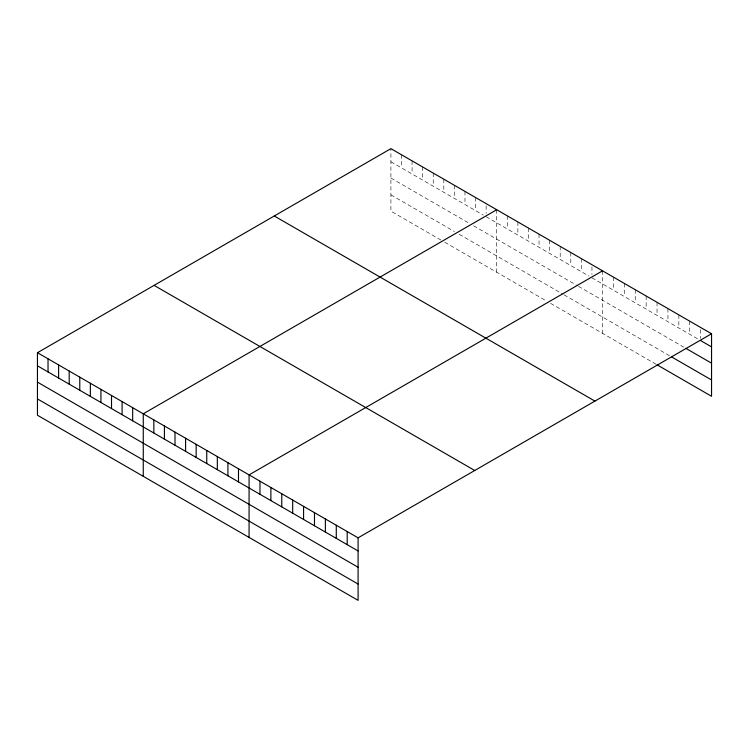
<?xml version="1.0" encoding="UTF-8"?>
<svg xmlns="http://www.w3.org/2000/svg" width="749" height="749" viewBox="0 0 749 749"><rect width="100%" height="100%" fill="white"/><g stroke="black" fill="none" stroke-linecap="round" stroke-linejoin="round"><path stroke-width="0.56" stroke-dasharray="3.75 2.81" d="M390.912 161.756L483.255 215.066M486.138 216.733L589.07 276.156M591.953 277.823L698.667 339.437M390.912 178.056L469.792 223.595M473.64 225.823L577.526 285.8M578.481 286.352L683.8 347.162M390.912 194.862L454.4 231.516M459.212 234.287L563.098 294.273M564.053 294.825L669.924 355.944M440.936 240.045L390.912 211.162L390.912 148.648M444.775 242.264L546.742 301.135M550.59 303.354L656.049 364.239M700.652 329.654L700.652 338.398M689.745 321.181L689.745 334.288M678.847 314.88L678.847 327.987M667.939 308.588L667.939 321.696M657.042 302.296L657.042 315.404M646.144 296.005L646.144 309.112M635.236 289.704L635.236 302.811M624.338 283.412L624.338 296.52M613.431 277.121L613.431 290.228M602.533 270.829L602.533 333.342M591.953 266.897L591.953 274.546M581.374 258.611L581.374 271.718M570.794 252.497L570.794 265.605M560.205 246.393L560.205 259.5M549.626 240.279L549.626 253.387M539.046 234.175L539.046 247.282M528.466 228.061L528.466 241.169M517.887 221.957L517.887 235.064M507.307 215.843L507.307 228.951M496.718 209.739L496.718 272.252M486.138 205.816L486.138 213.456M475.559 197.521L475.559 210.628M464.979 191.407L464.979 204.514M454.4 185.303L454.4 198.41M443.82 179.189L443.82 192.296M433.24 173.085L433.24 186.192M422.651 166.971L422.651 180.078M412.072 160.866L412.072 173.974M401.492 154.753L401.492 167.86"/><path stroke-width="1.12" d="M711.55 333.764L358.088 537.838L358.088 600.352L37.45 415.236L37.45 352.713L390.912 148.648L711.55 333.764L711.55 396.287L657.042 364.81M496.718 209.739L143.265 413.804L143.265 476.327M602.533 270.829L249.071 474.894L249.071 537.417M700.652 340.58L711.55 346.871M685.784 348.304L711.55 363.181M671.909 357.095L711.55 379.977M274.265 215.993L594.912 401.108M154.088 285.369L474.735 470.494M37.45 352.713L358.088 537.838M37.45 365.821L358.088 550.946M37.45 382.13L358.088 567.246M37.45 398.927L358.088 584.051M347.19 531.537L347.19 544.645M336.282 525.246L336.282 538.353M325.384 518.954L325.384 532.062M314.477 512.662L314.477 525.77M303.579 506.361L303.579 519.469M292.681 500.07L292.681 513.177M281.774 493.778L281.774 506.886M270.876 487.487L270.876 500.594M259.969 481.186L259.969 494.293M238.491 468.79L238.491 481.897M227.911 462.676L227.911 475.784M217.332 456.572L217.332 469.679M206.743 450.458L206.743 463.565M196.163 444.354L196.163 457.461M185.583 438.24L185.583 451.347M175.004 432.136L175.004 445.243M164.424 426.022L164.424 439.129M153.845 419.917L153.845 433.025M132.676 407.699L132.676 420.807M122.096 401.586L122.096 414.693M111.517 395.481L111.517 408.589M100.937 389.368L100.937 402.475M90.357 383.263L90.357 396.371M79.778 377.15L79.778 390.257M69.189 371.045L69.189 384.153M58.609 364.932L58.609 378.039M48.03 358.827L48.03 371.935"/></g></svg>
